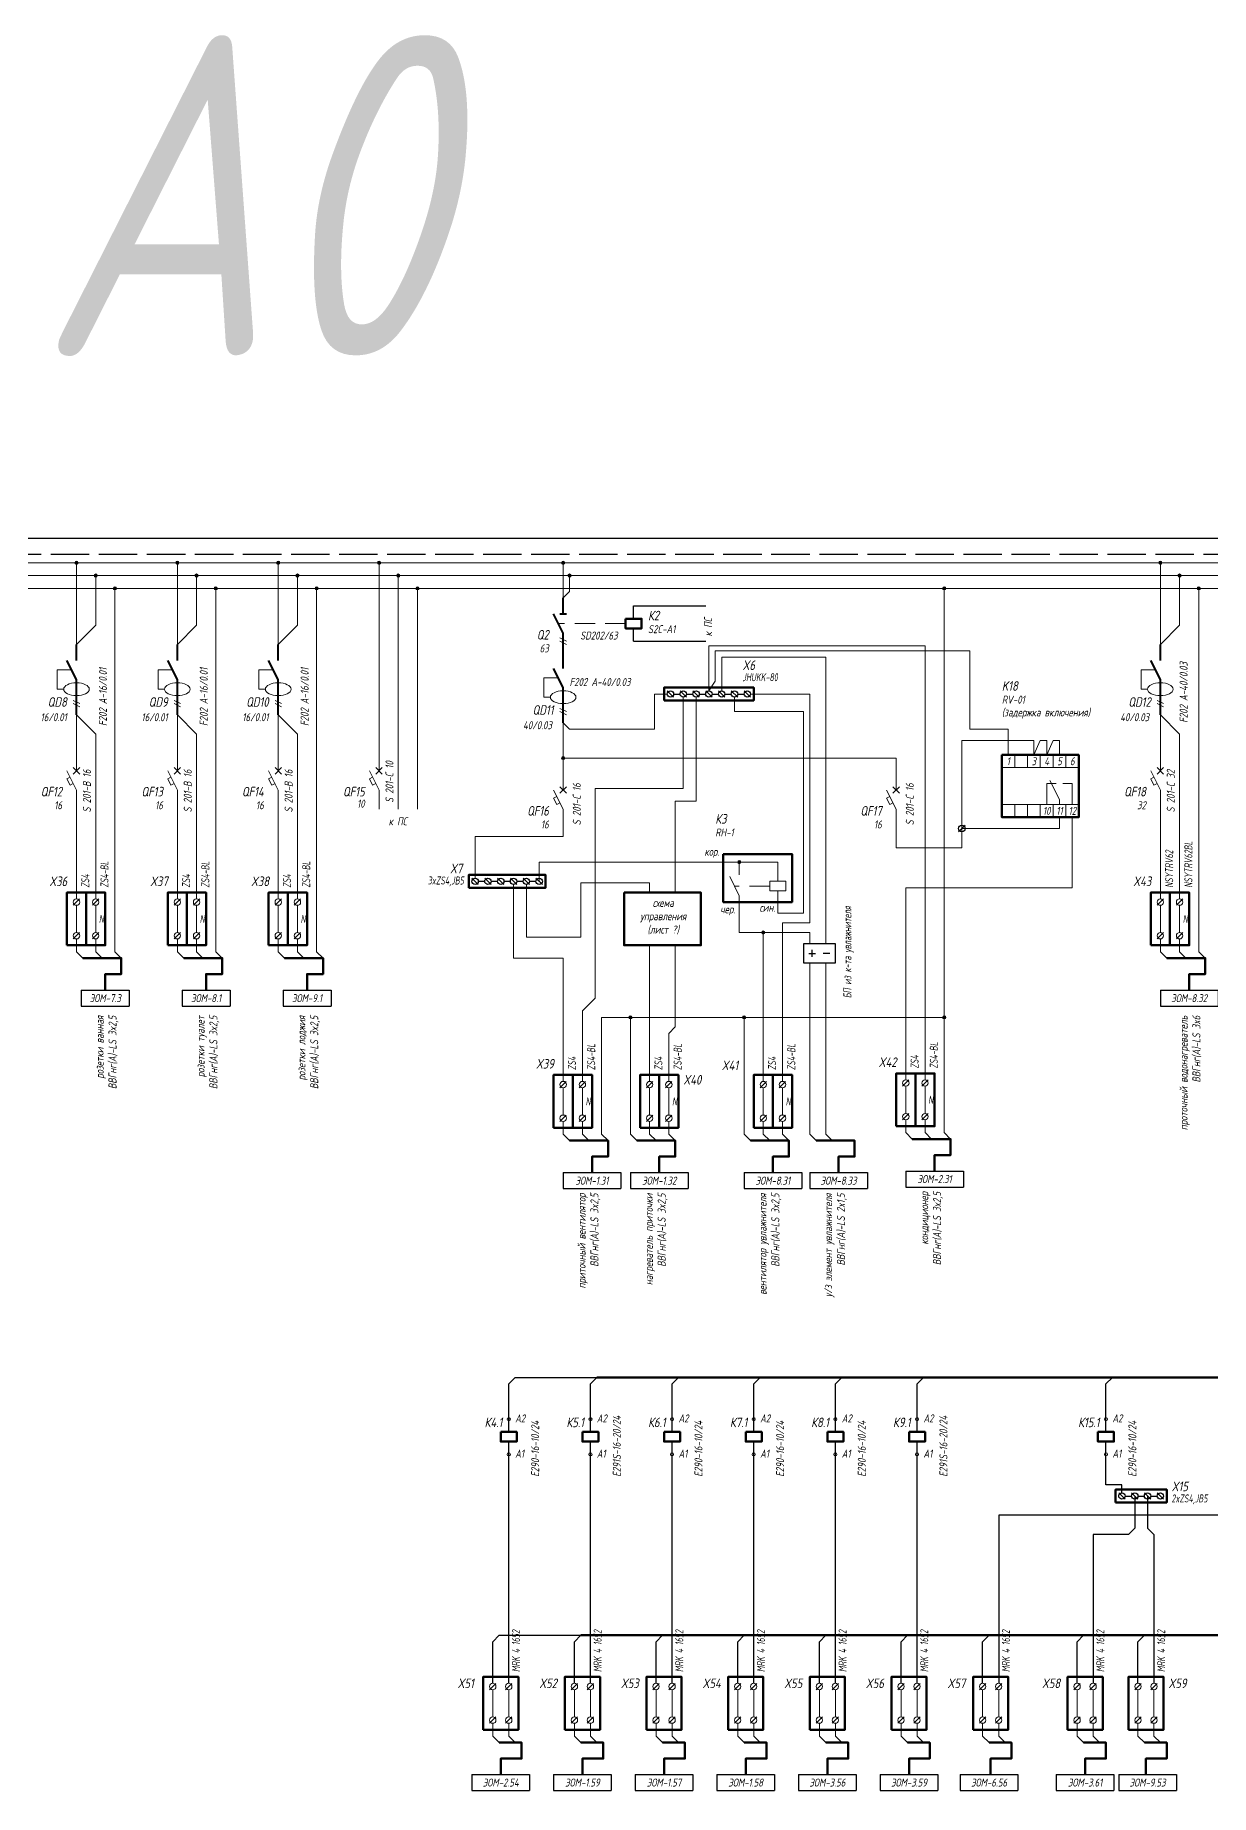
# Model space of a CAD drawing. Header units: millimetres. Extents: x 1708 to 7974, y -337 to 1827.
# Drawn here: x 4118 to 4485, y 1081 to 1630 of the extents above; entities that cross this region are included whole.
import ezdxf
from ezdxf.enums import TextEntityAlignment as Align

# ---------------------------------------------------------------- set-up
doc = ezdxf.new("R2010")
doc.units = ezdxf.units.MM
doc.linetypes.add('ACAD_ISO02W100', pattern=[15, 12, -3])
doc.linetypes.add('DASHED', pattern=[19.05, 12.7, -6.35])
doc.layers.add('noprint', color=2, linetype='Continuous', plot=False)
doc.styles.add('ГОСТ-ISOCPEUR', font='isocpeui.ttf', dxfattribs={"width": 0.8})

# ---------------------------------------------------------------- blocks, each defined once
blk = doc.blocks.new('*T13')
at = {"color": 0, "lineweight": -2}
for p, q in [((0, 0), (15, 0)), ((0, 0), (0, -5)), ((15, 0), (15, -5)), ((0, -5), (15, -5))]:
    blk.add_line(p, q, dxfattribs=at)
at = {"color": 0, "insert": (7.5, -2.5), "char_height": 2.5, "width": 14, "attachment_point": 5, "style": 'ГОСТ-ISOCPEUR'}
blk.add_mtext('{ЭОМ-7.3}', dxfattribs=at)
blk = doc.blocks.new('*T14')
at = {"color": 0, "lineweight": -2}
for p, q in [((0, 0), (15, 0)), ((0, 0), (0, -5)), ((15, 0), (15, -5)), ((0, -5), (15, -5))]:
    blk.add_line(p, q, dxfattribs=at)
at = {"color": 0, "insert": (7.5, -2.5), "char_height": 2.5, "width": 14, "attachment_point": 5, "style": 'ГОСТ-ISOCPEUR'}
blk.add_mtext('{ЭОМ-8.1}', dxfattribs=at)
blk = doc.blocks.new('*T15')
at = {"color": 0, "lineweight": -2}
for p, q in [((0, 0), (15, 0)), ((0, 0), (0, -5)), ((15, 0), (15, -5)), ((0, -5), (15, -5))]:
    blk.add_line(p, q, dxfattribs=at)
at = {"color": 0, "insert": (7.5, -2.5), "char_height": 2.5, "width": 14, "attachment_point": 5, "style": 'ГОСТ-ISOCPEUR'}
blk.add_mtext('{ЭОМ-9.1}', dxfattribs=at)
blk = doc.blocks.new('*T16')
at = {"color": 0, "lineweight": -2}
for p, q in [((0, 0), (18, 0)), ((0, 0), (0, -5)), ((18, 0), (18, -5)), ((0, -5), (18, -5))]:
    blk.add_line(p, q, dxfattribs=at)
at = {"color": 0, "insert": (9, -2.5), "char_height": 2.5, "width": 17, "attachment_point": 5, "style": 'ГОСТ-ISOCPEUR'}
blk.add_mtext('{ЭОМ-8.32}', dxfattribs=at)
blk = doc.blocks.new('*T24')
at = {"color": 0, "lineweight": -2}
for p, q in [((0, 0), (18, 0)), ((0, 0), (0, -5)), ((18, 0), (18, -5)), ((0, -5), (18, -5))]:
    blk.add_line(p, q, dxfattribs=at)
at = {"color": 0, "insert": (9, -2.5), "char_height": 2.5, "width": 17, "attachment_point": 5, "style": 'ГОСТ-ISOCPEUR'}
blk.add_mtext('{ЭОМ-1.57}', dxfattribs=at)
blk = doc.blocks.new('*T25')
at = {"color": 0, "lineweight": -2}
for p, q in [((0, 0), (18, 0)), ((0, 0), (0, -5)), ((18, 0), (18, -5)), ((0, -5), (18, -5))]:
    blk.add_line(p, q, dxfattribs=at)
at = {"color": 0, "insert": (9, -2.5), "char_height": 2.5, "width": 17, "attachment_point": 5, "style": 'ГОСТ-ISOCPEUR'}
blk.add_mtext('{ЭОМ-1.58}', dxfattribs=at)
blk = doc.blocks.new('*T26')
at = {"color": 0, "lineweight": -2}
for p, q in [((0, 0), (18, 0)), ((0, 0), (0, -5)), ((18, 0), (18, -5)), ((0, -5), (18, -5))]:
    blk.add_line(p, q, dxfattribs=at)
at = {"color": 0, "insert": (9, -2.5), "char_height": 2.5, "width": 17, "attachment_point": 5, "style": 'ГОСТ-ISOCPEUR'}
blk.add_mtext('{ЭОМ-1.59}', dxfattribs=at)
blk = doc.blocks.new('*T27')
at = {"color": 0, "lineweight": -2}
for p, q in [((0, 0), (18, 0)), ((0, 0), (0, -5)), ((18, 0), (18, -5)), ((0, -5), (18, -5))]:
    blk.add_line(p, q, dxfattribs=at)
at = {"color": 0, "insert": (9, -2.5), "char_height": 2.5, "width": 17, "attachment_point": 5, "style": 'ГОСТ-ISOCPEUR'}
blk.add_mtext('{ЭОМ-2.54}', dxfattribs=at)
blk = doc.blocks.new('*T31')
at = {"color": 0, "lineweight": -2}
for p, q in [((0, 0), (18, 0)), ((0, 0), (0, -5)), ((18, 0), (18, -5)), ((0, -5), (18, -5))]:
    blk.add_line(p, q, dxfattribs=at)
at = {"color": 0, "insert": (9, -2.5), "char_height": 2.5, "width": 17, "attachment_point": 5, "style": 'ГОСТ-ISOCPEUR'}
blk.add_mtext('{ЭОМ-3.56}', dxfattribs=at)
blk = doc.blocks.new('*T32')
at = {"color": 0, "lineweight": -2}
for p, q in [((0, 0), (18, 0)), ((0, 0), (0, -5)), ((18, 0), (18, -5)), ((0, -5), (18, -5))]:
    blk.add_line(p, q, dxfattribs=at)
at = {"color": 0, "insert": (9, -2.5), "char_height": 2.5, "width": 17, "attachment_point": 5, "style": 'ГОСТ-ISOCPEUR'}
blk.add_mtext('{ЭОМ-3.59}', dxfattribs=at)
blk = doc.blocks.new('*T45')
at = {"color": 0, "lineweight": -2}
for p, q in [((0, 0), (18, 0)), ((0, 0), (0, -5)), ((18, 0), (18, -5)), ((0, -5), (18, -5))]:
    blk.add_line(p, q, dxfattribs=at)
at = {"color": 0, "insert": (9, -2.5), "char_height": 2.5, "width": 17, "attachment_point": 5, "style": 'ГОСТ-ISOCPEUR'}
blk.add_mtext('{ЭОМ-6.56}', dxfattribs=at)
blk = doc.blocks.new('*T57')
at = {"color": 0, "lineweight": -2}
for p, q in [((0, 0), (18, 0)), ((0, 0), (0, -5)), ((18, 0), (18, -5)), ((0, -5), (18, -5))]:
    blk.add_line(p, q, dxfattribs=at)
at = {"color": 0, "insert": (9, -2.5), "char_height": 2.5, "width": 17, "attachment_point": 5, "style": 'ГОСТ-ISOCPEUR'}
blk.add_mtext('{ЭОМ-9.53}', dxfattribs=at)
blk = doc.blocks.new('клемма проходная 2хур.')
at = {"color": 0, "lineweight": 13}
for p, q in [((2, 12.5), (3.98, 14.48)), ((3, 12.5), (3, 4)), ((7, 12.5), (8.98, 14.48)), ((8, 12.5), (8, 4)), ((2, 2), (3.98, 3.98)), ((7, 2), (8.98, 3.98))]:
    blk.add_line(p, q, dxfattribs=at)
at = {"color": 0, "lineweight": 70}
blk.add_lwpolyline([(0, 0), (0, 16.5), (11, 16.5), (11, 0)], close=True, dxfattribs=at)
at = {"color": 0, "lineweight": 13}
for centre in [(3, 13.5), (8, 13.5), (3, 3), (8, 3)]:
    blk.add_circle(centre, 1, dxfattribs=at)
blk = doc.blocks.new('*T66')
at = {"color": 0, "lineweight": -2}
for p, q in [((0, 0), (18, 0)), ((0, 0), (0, -5)), ((18, 0), (18, -5)), ((0, -5), (18, -5))]:
    blk.add_line(p, q, dxfattribs=at)
at = {"color": 0, "insert": (9, -2.5), "char_height": 2.5, "width": 17, "attachment_point": 5, "style": 'ГОСТ-ISOCPEUR'}
blk.add_mtext('{ЭОМ-3.61}', dxfattribs=at)
blk = doc.blocks.new('УЗО двухполюсное')
at = {"lineweight": 40}
for p, q in [((0, 17), (0, 22)), ((0, 11), (-3, 17)), ((0, 0), (0, 11))]:
    blk.add_line(p, q, dxfattribs=at)
at = {"lineweight": 13}
for p, q in [((-1, 4.5), (1, 3.5)), ((-1, 3.5), (1, 2.5))]:
    blk.add_line(p, q, dxfattribs=at)
blk.add_lwpolyline([(-4, 8), (-6, 8), (-6, 14), (-1.5, 14)], dxfattribs=at)
blk.add_ellipse((0, 8), major_axis=(-4, 0), ratio=0.5, dxfattribs=at)
blk = doc.blocks.new('автомат однополюс')
at = {"lineweight": 13}
for p, q in [((0, 5), (-3, 11)), ((-1, 12), (1, 10)), ((1, 12), (-1, 10)), ((0, 11), (0, 16)), ((-3, 8.5), (-2, 9)), ((-3, 8.5), (-2, 6.5)), ((-2, 6.5), (-1, 7)), ((0, -1), (0, 5))]:
    blk.add_line(p, q, dxfattribs=at)
blk = doc.blocks.new('клемма проходная')
at = {"color": 0, "lineweight": 13}
for p, q in [((2, 12.5), (3.98, 14.48)), ((3, 12.5), (3, 4)), ((2, 2), (3.98, 3.98))]:
    blk.add_line(p, q, dxfattribs=at)
at = {"color": 0, "lineweight": 70}
blk.add_lwpolyline([(0, 0), (0, 16.5), (6, 16.5), (6, 0)], close=True, dxfattribs=at)
at = {"color": 0, "lineweight": 13}
for centre in [(3, 13.5), (3, 3)]:
    blk.add_circle(centre, 1, dxfattribs=at)
blk = doc.blocks.new('клемма проходная N')
at = {"color": 0, "lineweight": 13}
for p, q in [((2, 12.5), (3.98, 14.48)), ((3, 12.5), (3, 4)), ((2, 2), (3.98, 3.98))]:
    blk.add_line(p, q, dxfattribs=at)
at = {"color": 0, "lineweight": 70}
blk.add_lwpolyline([(0, 0), (0, 16.5), (6, 16.5), (6, 0)], close=True, dxfattribs=at)
at = {"color": 0, "lineweight": 13}
for centre in [(3, 13.5), (3, 3)]:
    blk.add_circle(centre, 1, dxfattribs=at)
at = {"lineweight": 13, "style": 'ГОСТ-ISOCPEUR', "width": 0.6}
blk.add_text('N', height=2.5, dxfattribs=at).set_placement((4, 7))
blk = doc.blocks.new('рубильник двухполюс')
at = {"lineweight": 40}
for p, q in [((0, 12), (0, 17)), ((0, 6), (-3, 12)), ((-1, 12), (1, 12)), ((0, 0), (0, 6))]:
    blk.add_line(p, q, dxfattribs=at)
at = {"lineweight": 13}
for p, q in [((-1, 4.5), (1, 3.5)), ((-1, 3.5), (1, 2.5))]:
    blk.add_line(p, q, dxfattribs=at)
blk = doc.blocks.new('ИП')
at = {"color": 0}
for p, q in [((0.86, 1.5), (1.91, 1.5)), ((1.38, 0.97), (1.38, 2.03)), ((4.14, 1.5), (3.09, 1.5))]:
    blk.add_line(p, q, dxfattribs=at)
blk.add_lwpolyline([(0, 0), (5, 0), (5, 3), (0, 3)], close=True, dxfattribs=at)
blk = doc.blocks.new('*T84')
at = {"color": 0, "lineweight": -2}
for p, q in [((0, 0), (18, 0)), ((0, 0), (0, -5)), ((18, 0), (18, -5)), ((0, -5), (18, -5))]:
    blk.add_line(p, q, dxfattribs=at)
at = {"color": 0, "insert": (9, -2.5), "char_height": 2.5, "width": 17, "attachment_point": 5, "style": 'ГОСТ-ISOCPEUR'}
blk.add_mtext('{ЭОМ-1.31}', dxfattribs=at)
blk = doc.blocks.new('*T85')
at = {"color": 0, "lineweight": -2}
for p, q in [((0, 0), (18, 0)), ((0, 0), (0, -5)), ((18, 0), (18, -5)), ((0, -5), (18, -5))]:
    blk.add_line(p, q, dxfattribs=at)
at = {"color": 0, "insert": (9, -2.5), "char_height": 2.5, "width": 17, "attachment_point": 5, "style": 'ГОСТ-ISOCPEUR'}
blk.add_mtext('{ЭОМ-1.32}', dxfattribs=at)
blk = doc.blocks.new('*T86')
at = {"color": 0, "lineweight": -2}
for p, q in [((0, 0), (18, 0)), ((0, 0), (0, -5)), ((18, 0), (18, -5)), ((0, -5), (18, -5))]:
    blk.add_line(p, q, dxfattribs=at)
at = {"color": 0, "insert": (9, -2.5), "char_height": 2.5, "width": 17, "attachment_point": 5, "style": 'ГОСТ-ISOCPEUR'}
blk.add_mtext('{ЭОМ-2.31}', dxfattribs=at)
blk = doc.blocks.new('*T87')
at = {"color": 0, "lineweight": -2}
for p, q in [((0, 0), (18, 0)), ((0, 0), (0, -5)), ((18, 0), (18, -5)), ((0, -5), (18, -5))]:
    blk.add_line(p, q, dxfattribs=at)
at = {"color": 0, "insert": (9, -2.5), "char_height": 2.5, "width": 17, "attachment_point": 5, "style": 'ГОСТ-ISOCPEUR'}
blk.add_mtext('{ЭОМ-8.31}', dxfattribs=at)
blk = doc.blocks.new('*T88')
at = {"color": 0, "lineweight": -2}
for p, q in [((0, 0), (18, 0)), ((0, 0), (0, -5)), ((18, 0), (18, -5)), ((0, -5), (18, -5))]:
    blk.add_line(p, q, dxfattribs=at)
at = {"color": 0, "insert": (9, -2.5), "char_height": 2.5, "width": 17, "attachment_point": 5, "style": 'ГОСТ-ISOCPEUR'}
blk.add_mtext('{ЭОМ-8.33}', dxfattribs=at)
blk = doc.blocks.new('клемма на 7')
for p, q in [((3, -1), (1, -3)), ((3, -5), (1, -7)), ((2, -3), (2, -5)), ((3, -9), (1, -11)), ((2, -7), (2, -9)), ((3, -13), (1, -15)), ((2, -11), (2, -13)), ((2, -15), (2, -17)), ((3, -17), (1, -19)), ((3, -21), (1, -23)), ((2, -19), (2, -21)), ((3, -25), (1, -27)), ((2, -23), (2, -25))]:
    blk.add_line(p, q)
at = {"lineweight": 70}
blk.add_lwpolyline([(0, 0), (4, 0), (4, -28), (0, -28)], close=True, dxfattribs=at)
for centre in [(2, -2), (2, -6), (2, -10), (2, -14), (2, -18), (2, -22), (2, -26)]:
    blk.add_circle(centre, 1)
blk = doc.blocks.new('клемма на 4')
for p, q in [((3, 27), (1, 25)), ((3, 23), (1, 21)), ((2, 25), (2, 23)), ((3, 19), (1, 17)), ((2, 21), (2, 19)), ((2, 17), (2, 15)), ((3, 15), (1, 13))]:
    blk.add_line(p, q)
at = {"lineweight": 70}
blk.add_lwpolyline([(0, 28), (4, 28), (4, 12), (0, 12)], close=True, dxfattribs=at)
for centre in [(2, 26), (2, 22), (2, 18), (2, 14)]:
    blk.add_circle(centre, 1)
blk = doc.blocks.new('клемма на 6')
for p, q in [((1, -1), (3, -3)), ((3, -2), (5, -2)), ((5, -1), (7, -3)), ((7, -2), (9, -2)), ((9, -1), (11, -3)), ((11, -2), (13, -2)), ((13, -1), (15, -3)), ((15, -2), (17, -2)), ((17, -1), (19, -3)), ((19, -2), (21, -2)), ((21, -1), (23, -3))]:
    blk.add_line(p, q)
at = {"lineweight": 70}
blk.add_lwpolyline([(0, -4), (0, 0), (24, 0), (24, -4)], close=True, dxfattribs=at)
for centre in [(2, -2), (6, -2), (10, -2), (14, -2), (18, -2), (22, -2)]:
    blk.add_circle(centre, 1)

msp = doc.modelspace()

# ---------------------------------------------------------------- hatches: boundary and pattern name
at = {"lineweight": 13}
h = msp.add_hatch(color=256, dxfattribs=at)
edge = h.paths.add_edge_path()
edge.add_arc((4131, 1465.5), 0.5, 0, 360)
h = msp.add_hatch(color=256, dxfattribs=at)
edge = h.paths.add_edge_path()
edge.add_arc((4137, 1461.5), 0.5, 0, 360)
h = msp.add_hatch(color=256, dxfattribs=at)
edge = h.paths.add_edge_path()
edge.add_arc((4162.5, 1465.5), 0.5, 0, 360)
h = msp.add_hatch(color=256, dxfattribs=at)
edge = h.paths.add_edge_path()
edge.add_arc((4168.5, 1461.5), 0.5, 0, 360)
h = msp.add_hatch(color=256, dxfattribs=at)
edge = h.paths.add_edge_path()
edge.add_arc((4194, 1465.5), 0.5, 0, 360)
h = msp.add_hatch(color=256, dxfattribs=at)
edge = h.paths.add_edge_path()
edge.add_arc((4200, 1461.5), 0.5, 0, 360)
h = msp.add_hatch(color=256, dxfattribs=at)
edge = h.paths.add_edge_path()
edge.add_arc((4225.5, 1465.5), 0.5, 0, 360)
h = msp.add_hatch(color=256, dxfattribs=at)
edge = h.paths.add_edge_path()
edge.add_arc((4231.5, 1461.5), 0.5, 0, 360)
h = msp.add_hatch(color=256, dxfattribs=at)
edge = h.paths.add_edge_path()
edge.add_arc((4283, 1465.5), 0.5, 0, 360)
h = msp.add_hatch(color=256, dxfattribs=at)
edge = h.paths.add_edge_path()
edge.add_arc((4285, 1461.5), 0.5, 0, 360)
h = msp.add_hatch(color=256, dxfattribs=at)
edge = h.paths.add_edge_path()
edge.add_arc((4469.5, 1465.5), 0.5, 0, 360)
h = msp.add_hatch(color=256, dxfattribs=at)
edge = h.paths.add_edge_path()
edge.add_arc((4475.5, 1461.5), 0.5, 0, 360)
h = msp.add_hatch(color=256, dxfattribs=at)
edge = h.paths.add_edge_path()
edge.add_arc((4143, 1457.5), 0.5, 0, 360)
h = msp.add_hatch(color=256, dxfattribs=at)
edge = h.paths.add_edge_path()
edge.add_arc((4174.5, 1457.5), 0.5, 0, 360)
h = msp.add_hatch(color=256, dxfattribs=at)
edge = h.paths.add_edge_path()
edge.add_arc((4206, 1457.5), 0.5, 0, 360)
h = msp.add_hatch(color=256, dxfattribs=at)
edge = h.paths.add_edge_path()
edge.add_arc((4237.5, 1457.5), 0.5, 0, 360)
h = msp.add_hatch(color=256, dxfattribs=at)
edge = h.paths.add_edge_path()
edge.add_arc((4402, 1457.5), 0.5, 0, 360)
h = msp.add_hatch(color=256, dxfattribs=at)
edge = h.paths.add_edge_path()
edge.add_arc((4481.5, 1457.5), 0.5, 0, 360)
h = msp.add_hatch(color=256, dxfattribs=at)
edge = h.paths.add_edge_path()
edge.add_arc((4283, 1404.5), 0.5, 0, 360)
h = msp.add_hatch(color=256, dxfattribs=at)
edge = h.paths.add_edge_path()
edge.add_arc((4338, 1372), 0.5, 0, 360)
h = msp.add_hatch(color=256, dxfattribs=at)
edge = h.paths.add_edge_path()
edge.add_arc((4345.5, 1350), 0.5, 0, 360)
h = msp.add_hatch(color=256, dxfattribs=at)
edge = h.paths.add_edge_path()
edge.add_arc((4304, 1323.5), 0.5, 0, 360)
h = msp.add_hatch(color=256, dxfattribs=at)
edge = h.paths.add_edge_path()
edge.add_arc((4339.5, 1323.5), 0.5, 0, 360)
h = msp.add_hatch(color=256, dxfattribs=at)
edge = h.paths.add_edge_path()
edge.add_arc((4402, 1323.5), 0.5, 0, 360)

# ---------------------------------------------------------------- linework, layer by layer
for p, q in [((3709.5, 1465.5), (4796.5, 1465.5)), ((4283, 1454.5), (4283, 1465.5)), ((3709.5, 1461.5), (4796.5, 1461.5)), ((3709.5, 1457.5), (4796.5, 1457.5)), ((4438, 1391.5), (4435, 1397.5)), ((4438, 1390), (4438, 1391.5)), ((4131, 1388.5), (4131, 1360.5)), ((4162.5, 1388.5), (4162.5, 1360.5)), ((4194, 1388.5), (4194, 1360.5)), ((4469.5, 1388.5), (4469.5, 1360.5)), ((4338, 1361.5), (4335, 1367.5)), ((4310, 1303.5), (4310, 1346)), ((4295, 1323.5), (4402, 1323.5))]:
    msp.add_line(p, q, dxfattribs=at)
for p, q in [((4305, 1448), (4305, 1452)), ((4305, 1452), (4327.5, 1452)), ((4305, 1441), (4305, 1445)), ((4305, 1441), (4327.5, 1441)), ((4406.5, 1381.5), (4408.5, 1383.5)), ((4266, 1115.5), (4266, 1191)), ((4291.5, 1115.5), (4291.5, 1191)), ((4317, 1115.5), (4317, 1191)), ((4342.5, 1115.5), (4342.5, 1191)), ((4368, 1115.5), (4368, 1191)), ((4393.5, 1115.5), (4393.5, 1191))]:
    msp.add_line(p, q)
at = {"linetype": 'DASHED', "lineweight": 13, "ltscale": 0.5}
for p, q in [((4302.5, 1446.5), (4281.5, 1446.5)), ((4347.5, 1364.5), (4336.5, 1364.5))]:
    msp.add_line(p, q, dxfattribs=at)
at = {"lineweight": 13}
for points in [[(4131, 1440), (4131, 1465.5)], [(4162.5, 1440), (4162.5, 1465.5)], [(4194, 1440), (4194, 1465.5)], [(4225.5, 1465.5), (4225.5, 1405.5)], [(4469.5, 1440), (4469.5, 1465.5)], [(4131, 1440), (4137, 1446), (4137, 1461.5)], [(4143, 1457.5), (4143, 1344), (4145, 1342)], [(4162.5, 1440), (4168.5, 1446), (4168.5, 1461.5)], [(4174.5, 1457.5), (4174.5, 1344), (4176.5, 1342)], [(4194, 1440), (4200, 1446), (4200, 1461.5)], [(4206, 1457.5), (4206, 1344), (4208, 1342)], [(4231.5, 1388.5), (4231.5, 1461.5)], [(4237.5, 1457.5), (4237.5, 1388.5)], [(4402, 1457.5), (4402, 1287.5), (4404, 1285.5)], [(4469.5, 1440), (4475.5, 1446), (4475.5, 1461.5)], [(4481.5, 1457.5), (4481.5, 1344), (4483.5, 1342)], [(4328.5, 1425.5), (4328.5, 1439.5), (4396, 1439.5), (4396, 1304)], [(4328.5, 1425.5), (4330.5, 1428.5), (4330.5, 1438), (4410, 1438), (4410, 1413.5), (4422, 1413.5), (4422, 1405.5)], [(4365, 1346.5), (4365, 1436), (4332.5, 1436), (4332.5, 1425.5)], [(4283, 1415.5), (4285, 1413.5), (4311.5, 1413.5), (4311.5, 1424.5), (4315.5, 1424.5)], [(4289, 1303.5), (4289, 1325.5), (4293, 1329.5), (4293, 1395), (4320.5, 1395), (4320.5, 1423.5)], [(4324.5, 1423.5), (4324.5, 1391), (4318, 1391), (4318, 1362.5)], [(4336.5, 1423.5), (4336.5, 1419), (4358, 1419), (4358, 1356), (4350, 1356), (4350, 1363)], [(4351.5, 1303.5), (4351.5, 1353), (4360, 1353), (4360, 1424.5), (4341.5, 1424.5)], [(4131, 1418), (4131, 1405.5)], [(4131, 1418), (4137, 1412), (4137, 1360.5)], [(4162.5, 1418), (4162.5, 1405.5)], [(4162.5, 1418), (4168.5, 1412), (4168.5, 1360.5)], [(4194, 1418), (4194, 1405.5)], [(4194, 1418), (4200, 1412), (4200, 1360.5)], [(4469.5, 1418), (4469.5, 1405.5)], [(4469.5, 1418), (4475.5, 1412), (4475.5, 1360.5)], [(4283, 1415.5), (4283, 1399.5)], [(4407.5, 1382.5), (4407.5, 1410), (4430, 1410), (4430, 1405.5)], [(4430, 1405.5), (4432, 1410), (4434, 1410), (4434, 1405.5), (4434, 1405.5), (4436, 1410), (4438, 1410), (4438, 1405.5)], [(4387, 1399.5), (4387, 1404.5), (4283, 1404.5)], [(4434, 1390), (4434, 1396.5), (4437, 1396.5)], [(4442, 1390), (4442, 1396.5), (4439, 1396.5)], [(4390, 1304), (4390, 1364), (4442, 1364), (4442, 1386)], [(4407.5, 1382.5), (4438, 1382.5), (4438, 1386)], [(4283, 1382.5), (4283, 1380), (4255.5, 1380), (4255.5, 1367)], [(4387, 1382.5), (4387, 1376.5), (4407.5, 1376.5), (4407.5, 1382.5)], [(4338, 1372), (4275.5, 1372), (4275.5, 1366)], [(4338, 1368), (4338, 1372), (4350, 1372), (4350, 1366)], [(4267.5, 1365), (4267.5, 1342), (4283, 1342), (4283, 1303.5)], [(4271.5, 1365), (4271.5, 1348.5), (4288.5, 1348.5), (4288.5, 1365.5), (4310, 1365.5), (4310, 1362.5)], [(4345.5, 1350), (4338, 1350), (4338, 1361.5)], [(4131, 1348), (4131, 1344), (4133, 1342)], [(4137, 1348), (4137, 1344), (4139, 1342)], [(4162.5, 1348), (4162.5, 1344), (4164.5, 1342)], [(4168.5, 1348), (4168.5, 1344), (4170.5, 1342)], [(4194, 1348), (4194, 1344), (4196, 1342)], [(4200, 1348), (4200, 1344), (4202, 1342)], [(4345.5, 1303.5), (4345.5, 1350), (4360, 1350), (4360, 1346.5)], [(4469.5, 1348), (4469.5, 1344), (4471.5, 1342)], [(4475.5, 1348), (4475.5, 1344), (4477.5, 1342)], [(4316, 1303.5), (4316, 1318.5), (4318, 1320.5), (4318, 1346)], [(4360, 1340.5), (4360, 1287), (4362, 1285)], [(4365, 1340.5), (4365, 1287), (4367, 1285)], [(4295, 1323.5), (4295, 1287), (4297, 1285)], [(4283, 1291), (4283, 1287), (4285, 1285)], [(4289, 1291), (4289, 1287), (4291, 1285)], [(4310, 1291), (4310, 1287), (4312, 1285)], [(4316, 1291), (4316, 1287), (4318, 1285)], [(4345.5, 1291), (4345.5, 1287), (4347.5, 1285)], [(4351.5, 1291), (4351.5, 1287), (4353.5, 1285)], [(4390, 1291.5), (4390, 1287.5), (4392, 1285.5)], [(4396, 1291.5), (4396, 1287.5), (4398, 1285.5)], [(4261, 1103), (4261, 1099), (4263, 1097)], [(4266, 1103), (4266, 1099), (4268, 1097)], [(4286.5, 1103), (4286.5, 1099), (4288.5, 1097)], [(4291.5, 1103), (4291.5, 1099), (4293.5, 1097)], [(4312, 1103), (4312, 1099), (4314, 1097)], [(4317, 1103), (4317, 1099), (4319, 1097)], [(4337.5, 1103), (4337.5, 1099), (4339.5, 1097)], [(4342.5, 1103), (4342.5, 1099), (4344.5, 1097)], [(4363, 1103), (4363, 1099), (4365, 1097)], [(4368, 1103), (4368, 1099), (4370, 1097)], [(4388.5, 1103), (4388.5, 1099), (4390.5, 1097)], [(4393.5, 1103), (4393.5, 1099), (4395.5, 1097)], [(4414, 1103), (4414, 1099), (4416, 1097)], [(4419, 1103), (4419, 1099), (4421, 1097)], [(4443.5, 1103), (4443.5, 1099), (4445.5, 1097)], [(4448.5, 1103), (4448.5, 1099), (4450.5, 1097)], [(4462.5, 1103), (4462.5, 1099), (4464.5, 1097)], [(4467.5, 1103), (4467.5, 1099), (4469.5, 1097)]]:
    msp.add_lwpolyline(points, dxfattribs=at)
at = {"lineweight": 13, "flags": 128}
for points in [[(4283, 1454.5), (4285, 1456.5), (4285, 1461.5)], [(4306, 1285), (4304, 1287), (4304, 1323.5)], [(4341.5, 1285), (4339.5, 1287), (4339.5, 1323.5)]]:
    msp.add_lwpolyline(points, dxfattribs=at)
at = {"lineweight": 70}
for points in [[(4302.5, 1448), (4307.5, 1448), (4307.5, 1445), (4302.5, 1445)], [(4420, 1405.5), (4444, 1405.5), (4444, 1386), (4420, 1386)], [(4333, 1374.5), (4333, 1359.5), (4354.5, 1359.5), (4354.5, 1374.5)], [(4302, 1362.5), (4302, 1346), (4326, 1346), (4326, 1362.5)], [(4263.5, 1194), (4268.5, 1194), (4268.5, 1191), (4263.5, 1191)], [(4289, 1194), (4294, 1194), (4294, 1191), (4289, 1191)], [(4314.5, 1194), (4319.5, 1194), (4319.5, 1191), (4314.5, 1191)], [(4340, 1194), (4345, 1194), (4345, 1191), (4340, 1191)], [(4365.5, 1194), (4370.5, 1194), (4370.5, 1191), (4365.5, 1191)], [(4391, 1194), (4396, 1194), (4396, 1191), (4391, 1191)], [(4450, 1194), (4455, 1194), (4455, 1191), (4450, 1191)]]:
    msp.add_lwpolyline(points, close=True, dxfattribs=at)
at = {"lineweight": 50, "flags": 128}
for points in [[(4774, 1407.5), (4818.5, 1407.5), (4818.5, 1211), (4293.5, 1211)], [(4133, 1342), (4145, 1342), (4145, 1337), (4140, 1337), (4140, 1332)], [(4164.5, 1342), (4176.5, 1342), (4176.5, 1337), (4171.5, 1337), (4171.5, 1332)], [(4196, 1342), (4208, 1342), (4208, 1337), (4203, 1337), (4203, 1332)], [(4471.5, 1342), (4483.5, 1342), (4483.5, 1337), (4478.5, 1337), (4478.5, 1332)], [(4285, 1285), (4297, 1285), (4297, 1280), (4292, 1280), (4292, 1275)], [(4306, 1285), (4318, 1285), (4318, 1280), (4313, 1280), (4313, 1275)], [(4341.5, 1285), (4353.5, 1285), (4353.5, 1280), (4348.5, 1280), (4348.5, 1275)], [(4362, 1285), (4374, 1285), (4374, 1280), (4369, 1280), (4369, 1275)], [(4392, 1285.5), (4404, 1285.5), (4404, 1280.5), (4399, 1280.5), (4399, 1275.5)], [(4288.5, 1130.5), (4800.5, 1130.5)], [(4263, 1097), (4270, 1097), (4270, 1092), (4263.5, 1092), (4263.5, 1087)], [(4288.5, 1097), (4295.5, 1097), (4295.5, 1092), (4289, 1092), (4289, 1087)], [(4314, 1097), (4321, 1097), (4321, 1092), (4314.5, 1092), (4314.5, 1087)], [(4339.5, 1097), (4346.5, 1097), (4346.5, 1092), (4340, 1092), (4340, 1087)], [(4365, 1097), (4372, 1097), (4372, 1092), (4365.5, 1092), (4365.5, 1087)], [(4390.5, 1097), (4397.5, 1097), (4397.5, 1092), (4391, 1092), (4391, 1087)], [(4416, 1097), (4423, 1097), (4423, 1092), (4416.5, 1092), (4416.5, 1087)], [(4445.5, 1097), (4452.5, 1097), (4452.5, 1092), (4446, 1092), (4446, 1087)], [(4464.5, 1097), (4471.5, 1097), (4471.5, 1092), (4465, 1092), (4465, 1087)]]:
    msp.add_lwpolyline(points, dxfattribs=at)
at = {"lineweight": 13}
for points in [[(4420, 1401.5), (4424, 1401.5), (4424, 1405.5), (4420, 1405.5)], [(4424, 1401.5), (4428, 1401.5), (4428, 1405.5), (4424, 1405.5)], [(4428, 1401.5), (4432, 1401.5), (4432, 1405.5), (4428, 1405.5)], [(4432, 1401.5), (4436, 1401.5), (4436, 1405.5), (4432, 1405.5)], [(4436, 1401.5), (4440, 1401.5), (4440, 1405.5), (4436, 1405.5)], [(4440, 1401.5), (4444, 1401.5), (4444, 1405.5), (4440, 1405.5)], [(4420, 1386), (4424, 1386), (4424, 1390), (4420, 1390)], [(4424, 1386), (4428, 1386), (4428, 1390), (4424, 1390)], [(4428, 1386), (4432, 1386), (4432, 1390), (4428, 1390)], [(4432, 1386), (4436, 1386), (4436, 1390), (4432, 1390)], [(4436, 1386), (4440, 1386), (4440, 1390), (4436, 1390)], [(4440, 1386), (4444, 1386), (4444, 1390), (4440, 1390)], [(4347.5, 1366), (4352.5, 1366), (4352.5, 1363), (4347.5, 1363)]]:
    msp.add_lwpolyline(points, close=True, dxfattribs=at)
at = {"flags": 128}
for points in [[(4266, 1194), (4266, 1209), (4268, 1211), (4293.5, 1211)], [(4291.5, 1194), (4291.5, 1209), (4293.5, 1211)], [(4317, 1194), (4317, 1209), (4319, 1211)], [(4342.5, 1194), (4342.5, 1209), (4344.5, 1211)], [(4368, 1194), (4368, 1209), (4370, 1211)], [(4393.5, 1194), (4393.5, 1209), (4395.5, 1211)], [(4452.5, 1194), (4452.5, 1209), (4454.5, 1211)], [(4457.5, 1175), (4457.5, 1177.5), (4452.5, 1177.5), (4452.5, 1191)], [(4696, 1174), (4696, 1168), (4419, 1168), (4419, 1115.5)]]:
    msp.add_lwpolyline(points, dxfattribs=at)
for points in [[(4461.5, 1174), (4461.5, 1164), (4459.5, 1162), (4448.5, 1162), (4448.5, 1115.5)], [(4465.5, 1174), (4465.5, 1164), (4467.5, 1162), (4467.5, 1115.5)], [(4261, 1115.5), (4261, 1128.5), (4263, 1130.5), (4288.5, 1130.5)], [(4286.5, 1115.5), (4286.5, 1128.5), (4288.5, 1130.5)], [(4312, 1115.5), (4312, 1128.5), (4314, 1130.5)], [(4337.5, 1115.5), (4337.5, 1128.5), (4339.5, 1130.5)], [(4363, 1115.5), (4363, 1128.5), (4365, 1130.5)], [(4388.5, 1115.5), (4388.5, 1128.5), (4390.5, 1130.5)], [(4414, 1115.5), (4414, 1128.5), (4416, 1130.5)], [(4443.5, 1115.5), (4443.5, 1128.5), (4445.5, 1130.5)], [(4462.5, 1115.5), (4462.5, 1128.5), (4464.5, 1130.5)]]:
    msp.add_lwpolyline(points)
at = {"lineweight": 13}
for centre in [(4131, 1465.5), (4137, 1461.5), (4162.5, 1465.5), (4168.5, 1461.5), (4194, 1465.5), (4200, 1461.5), (4225.5, 1465.5), (4231.5, 1461.5), (4283, 1465.5), (4285, 1461.5), (4469.5, 1465.5), (4475.5, 1461.5), (4143, 1457.5), (4174.5, 1457.5), (4206, 1457.5), (4237.5, 1457.5), (4402, 1457.5), (4481.5, 1457.5), (4283, 1404.5), (4338, 1372), (4345.5, 1350), (4304, 1323.5), (4339.5, 1323.5), (4402, 1323.5), (4266, 1198), (4291.5, 1198), (4317, 1198), (4342.5, 1198), (4368, 1198), (4393.5, 1198), (4452.5, 1198), (4266, 1187), (4291.5, 1187), (4317, 1187), (4342.5, 1187), (4368, 1187), (4393.5, 1187), (4452.5, 1187)]:
    msp.add_circle(centre, 0.5, dxfattribs=at)
msp.add_circle((4407.5, 1382.5), 1)
at = {"layer": 'noprint'}
msp.add_lwpolyline([(3698, 1473.16), (4814.72, 1473.16), (4814.72, 1466.16), (4824.72, 1466.16), (4824.72, 718), (4639.72, 718), (4639.72, 663), (3698, 663)], close=True, dxfattribs=at)
at = {"layer": 'noprint', "linetype": 'ACAD_ISO02W100'}
msp.add_lwpolyline([(3703, 1468.16), (4809.72, 1468.16), (4809.72, 1461.16), (4819.72, 1461.16), (4819.72, 723), (4634.72, 723), (4634.72, 668), (3703, 668)], close=True, dxfattribs=at)

# ---------------------------------------------------------------- block references
for name, p in [('рубильник двухполюс', (4283, 1437.5)), ('УЗО двухполюсное', (4131, 1418)), ('УЗО двухполюсное', (4162.5, 1418)), ('УЗО двухполюсное', (4194, 1418)), ('УЗО двухполюсное', (4469.5, 1418)), ('УЗО двухполюсное', (4283, 1415.5)), ('автомат однополюс', (4131, 1389.5)), ('автомат однополюс', (4162.5, 1389.5)), ('автомат однополюс', (4194, 1389.5)), ('автомат однополюс', (4225.5, 1389.5)), ('автомат однополюс', (4469.5, 1389.5)), ('автомат однополюс', (4283, 1383.5)), ('автомат однополюс', (4387, 1383.5)), ('клемма на 6', (4253.5, 1368)), ('клемма проходная', (4128, 1346)), ('клемма проходная N', (4134, 1346)), ('клемма проходная', (4159.5, 1346)), ('клемма проходная N', (4165.5, 1346)), ('клемма проходная', (4191, 1346)), ('клемма проходная N', (4197, 1346)), ('клемма проходная', (4466.5, 1346)), ('клемма проходная N', (4472.5, 1346)), ('*T13', (4132.5, 1332)), ('*T14', (4164, 1332)), ('*T15', (4195.5, 1332)), ('*T16', (4469.5, 1332)), ('клемма проходная', (4280, 1289)), ('клемма проходная N', (4286, 1289)), ('клемма проходная', (4307, 1289)), ('клемма проходная N', (4313, 1289)), ('клемма проходная', (4342.5, 1289)), ('клемма проходная N', (4348.5, 1289)), ('клемма проходная', (4387, 1289.5)), ('клемма проходная N', (4393, 1289.5)), ('*T86', (4390, 1275.5)), ('*T84', (4283, 1275)), ('*T85', (4304, 1275)), ('*T87', (4339.5, 1275)), ('*T88', (4360, 1275)), ('клемма проходная 2хур.', (4258, 1101)), ('клемма проходная 2хур.', (4283.5, 1101)), ('клемма проходная 2хур.', (4309, 1101)), ('клемма проходная 2хур.', (4334.5, 1101)), ('клемма проходная 2хур.', (4360, 1101)), ('клемма проходная 2хур.', (4385.5, 1101)), ('клемма проходная 2хур.', (4411, 1101)), ('клемма проходная 2хур.', (4440.5, 1101)), ('клемма проходная 2хур.', (4459.5, 1101)), ('*T27', (4254.5, 1087)), ('*T26', (4280, 1087)), ('*T24', (4305.5, 1087)), ('*T25', (4331, 1087)), ('*T31', (4356.5, 1087)), ('*T32', (4382, 1087)), ('*T45', (4407, 1087)), ('*T66', (4437, 1087)), ('*T57', (4456.5, 1087))]:
    msp.add_blockref(name, p)
at = {"rotation": 90}
for name, p in [('клемма на 7', (4314.5, 1422.5)), ('клемма на 4', (4483.5, 1172))]:
    msp.add_blockref(name, p, dxfattribs=at)
at = {"lineweight": 40, "xscale": 2, "yscale": 2, "zscale": 2}
msp.add_blockref('ИП', (4358, 1340.5), dxfattribs=at)

# ---------------------------------------------------------------- texts
at = {"style": 'ГОСТ-ISOCPEUR'}
for s, height, width, p in [('S2C-A1', 2.5, 0.8, (4309.5, 1443.5)), ('К2', 3, 0.8, (4309.5, 1447.5)), ('X6', 3, 0.8, (4339, 1432)), ('F202 A-40/0.03', 2.5, 0.8, (4285, 1427)), ('JHUKK-80', 2.5, 0.6, (4339, 1428.5)), ('RV-01', 2.5, 0.8, (4420, 1421.5)), ('K18', 3, 0.8, (4420, 1425.5)), ('(задержка включения)', 2.5, 0.8, (4420, 1417.5)), ('к ПС', 2.5, 0.8, (4228.5, 1383.5)), ('К3', 3, 0.8, (4330.5, 1384)), ('RH-1', 2.5, 0.8, (4330.5, 1380)), ('X36', 3, 0.8, (4122.5, 1364.5)), ('X37', 3, 0.8, (4154, 1364.5)), ('X38', 3, 0.8, (4185.5, 1364.5)), ('X43', 3, 0.8, (4461, 1364.5)), ('X39', 3, 0.8, (4274.5, 1307.5)), ('X41', 3, 0.8, (4332.5, 1307)), ('X42', 3, 0.8, (4381.5, 1308)), ('X40', 3, 0.8, (4320.5, 1302.5)), ('A2', 2.5, 0.8, (4268, 1197)), ('A2', 2.5, 0.8, (4293.5, 1197)), ('A2', 2.5, 0.8, (4319, 1197)), ('A2', 2.5, 0.8, (4344.5, 1197)), ('A2', 2.5, 0.8, (4370, 1197)), ('A2', 2.5, 0.8, (4395.5, 1197)), ('A2', 2.5, 0.8, (4454.5, 1197)), ('A1', 2.5, 0.8, (4268, 1186)), ('A1', 2.5, 0.8, (4293.5, 1186)), ('A1', 2.5, 0.8, (4319, 1186)), ('A1', 2.5, 0.8, (4344.5, 1186)), ('A1', 2.5, 0.8, (4370, 1186)), ('A1', 2.5, 0.8, (4395.5, 1186)), ('A1', 2.5, 0.8, (4454.5, 1186)), ('X15', 3, 0.8, (4473, 1175.5)), ('2xZS4,JB5', 2.5, 0.6, (4473, 1172)), ('X51', 3, 0.8, (4250, 1114)), ('X52', 3, 0.8, (4275.5, 1114)), ('X53', 3, 0.8, (4301, 1114)), ('X54', 3, 0.8, (4326.5, 1114)), ('X55', 3, 0.8, (4352, 1114)), ('X56', 3, 0.8, (4377.5, 1114)), ('X57', 3, 0.8, (4403, 1114)), ('X58', 3, 0.8, (4432.5, 1114)), ('X59', 3, 0.8, (4472, 1114))]:
    msp.add_text(s, height=height, dxfattribs=dict(at, width=width)).set_placement(p)
for s, width, p in [('к ПС', 0.8, (4329.5, 1442.5)), ('F202 A-40/0.03', 0.8, (4478, 1415.5)), ('F202 A-16/0.01', 0.8, (4140.5, 1414.5)), ('F202 A-16/0.01', 0.8, (4172, 1414.5)), ('F202 A-16/0.01', 0.8, (4203.5, 1414.5)), ('S 201-C 10', 0.8, (4230, 1390.5)), ('S 201-B 16', 0.8, (4135.5, 1387.5)), ('S 201-B 16', 0.8, (4167, 1387.5)), ('S 201-B 16', 0.8, (4198.5, 1387.5)), ('S 201-C 16', 0.8, (4288.5, 1383.5)), ('S 201-C 16', 0.8, (4392.5, 1383.5)), ('S 201-С 32', 0.8, (4474, 1387.5)), ('NSYTRV62BL', 0.6, (4479.5, 1364)), ('ZS4-BL', 0.6, (4141, 1364)), ('ZS4-BL', 0.6, (4172.5, 1364)), ('ZS4-BL', 0.6, (4204, 1364)), ('NSYTRV62', 0.6, (4473.5, 1364)), ('ZS4', 0.6, (4135, 1364)), ('ZS4', 0.6, (4166.5, 1364)), ('ZS4', 0.6, (4198, 1364)), ('БП из к-та увлажнителя', 0.6, (4373, 1329.5)), ('ZS4-BL', 0.6, (4293, 1307)), ('ZS4-BL', 0.6, (4320, 1307)), ('ZS4-BL', 0.6, (4355.5, 1307)), ('ZS4-BL', 0.6, (4400, 1307.5)), ('ZS4', 0.6, (4287, 1307)), ('ZS4', 0.6, (4314, 1307)), ('ZS4', 0.6, (4349.5, 1307)), ('ZS4', 0.6, (4394, 1307.5)), ('E291S-16-20/24', 0.8, (4301, 1180)), ('E291S-16-20/24', 0.8, (4403, 1180)), ('E290-16-10/24', 0.8, (4275.5, 1180)), ('E290-16-10/24', 0.8, (4326.5, 1180)), ('E290-16-10/24', 0.8, (4352, 1180)), ('E290-16-10/24', 0.8, (4377.5, 1180)), ('E290-16-10/24', 0.8, (4462, 1180)), ('MRK 4 1652', 0.6, (4269.5, 1119)), ('MRK 4 1652', 0.6, (4295, 1119)), ('MRK 4 1652', 0.6, (4320.5, 1119)), ('MRK 4 1652', 0.6, (4346, 1119)), ('MRK 4 1652', 0.6, (4371.5, 1119)), ('MRK 4 1652', 0.6, (4397, 1119)), ('MRK 4 1652', 0.6, (4422.5, 1119)), ('MRK 4 1652', 0.6, (4452, 1119)), ('MRK 4 1652', 0.6, (4471, 1119))]:
    msp.add_text(s, height=2.5, rotation=90, dxfattribs=dict(at, width=width)).set_placement(p)
for s, height, width, p in [('Q2', 3, 0.8, (4278.5, 1441.5)), ('63', 2.5, 0.8, (4278.5, 1437.5)), ('SD202/63', 2.5, 0.8, (4300, 1441.5)), ('QD8', 3, 0.8, (4128, 1420.5)), ('QD9', 3, 0.8, (4159.5, 1420.5)), ('QD10', 3, 0.8, (4191, 1420.5)), ('QD12', 3, 0.8, (4466.5, 1420.5)), ('16/0.01', 2.5, 0.8, (4128, 1416)), ('16/0.01', 2.5, 0.8, (4159.5, 1416)), ('16/0.01', 2.5, 0.8, (4191, 1416)), ('QD11', 3, 0.8, (4280, 1418)), ('40/0.03', 2.5, 0.8, (4466, 1416)), ('40/0.03', 2.5, 0.8, (4279.5, 1413.5)), ('QF12', 3, 0.8, (4126.5, 1392.5)), ('16', 2.5, 0.8, (4126.5, 1388.5)), ('QF13', 3, 0.8, (4158, 1392.5)), ('16', 2.5, 0.8, (4158, 1388.5)), ('QF14', 3, 0.8, (4189.5, 1392.5)), ('16', 2.5, 0.8, (4189.5, 1388.5)), ('QF15', 3, 0.8, (4221, 1392.5)), ('10', 2.5, 0.8, (4221, 1389)), ('QF18', 3, 0.8, (4465, 1392.5)), ('32', 2.5, 0.8, (4465, 1388.5)), ('QF16', 3, 0.8, (4278.5, 1386.5)), ('16', 2.5, 0.8, (4278.5, 1382.5)), ('QF17', 3, 0.8, (4382.5, 1386.5)), ('16', 2.5, 0.8, (4382.5, 1382.5)), ('кор.', 2.5, 0.8, (4331.74, 1374)), ('X7', 3, 0.8, (4251.5, 1368.5)), ('3xZS4,JB5', 2.5, 0.6, (4252, 1365)), ('чер.', 2.5, 0.8, (4336.74, 1356)), ('син.', 2.5, 0.8, (4349.24, 1356.5)), ('К4.1', 3, 0.8, (4264, 1195.5)), ('К5.1', 3, 0.8, (4289.5, 1195.5)), ('К6.1', 3, 0.8, (4315, 1195.5)), ('К7.1', 3, 0.8, (4340.5, 1195.5)), ('К8.1', 3, 0.8, (4366, 1195.5)), ('К9.1', 3, 0.8, (4391.5, 1195.5)), ('К15.1', 3, 0.8, (4450.5, 1195.5))]:
    msp.add_text(s, height=height, dxfattribs=dict(at, width=width)).set_placement(p, align=Align.RIGHT)
at = {"style": 'ГОСТ-ISOCPEUR', "width": 0.8}
for s, p in [('1', (4422, 1403.5)), ('3', (4430, 1403.5)), ('4', (4434, 1403.5)), ('5', (4438, 1403.5)), ('6', (4442, 1403.5)), ('10', (4434, 1388)), ('11', (4438, 1388)), ('12', (4442, 1388))]:
    msp.add_text(s, height=2.5, dxfattribs=at).set_placement(p, align=Align.MIDDLE)
at = {"lineweight": 13, "style": 'ГОСТ-ISOCPEUR', "width": 0.8}
for s, p in [('розетки ванная', (4139.5, 1324)), ('ВВГнг(А)-LS 3x2,5', (4143.5, 1324)), ('розетки туалет', (4171, 1324)), ('ВВГнг(А)-LS 3x2,5', (4175, 1324)), ('розетки лоджия', (4202.5, 1324)), ('ВВГнг(А)-LS 3x2,5', (4206.5, 1324)), ('проточный водонагреватель', (4478, 1324)), ('ВВГнг(А)-LS 3x6', (4482, 1324)), ('приточный вентилятор', (4290, 1268.5)), ('ВВГнг(А)-LS 3x2,5', (4294, 1268.5)), ('нагреватель приточки', (4311, 1268.5)), ('ВВГнг(А)-LS 3x2,5', (4315, 1268.5)), ('вентилятор увлажнителя', (4346.5, 1268.5)), ('ВВГнг(А)-LS 3x2,5', (4350.5, 1268.5)), ('у/з элемент увлажнителя', (4367, 1268.5)), ('ВВГнг(А)-LS 2x1,5', (4371, 1268.5)), ('кондиционер', (4397, 1269)), ('ВВГнг(А)-LS 3x2,5', (4401, 1269))]:
    msp.add_text(s, height=2.5, rotation=90, dxfattribs=at).set_placement(p, align=Align.RIGHT)
at = {"insert": (4314.25, 1360.5), "char_height": 2.5, "width": 30.5, "attachment_point": 2, "style": 'ГОСТ-ISOCPEUR'}
msp.add_mtext('{схема\\Pуправления\\P(лист ?)}', dxfattribs=at)
at = {"layer": 'noprint', "style": 'ГОСТ-ISOCPEUR', "width": 0.8}
msp.add_text('А0', height=100, dxfattribs=at).set_placement((4118.81, 1530.27))

doc.saveas('drawing.dxf')
